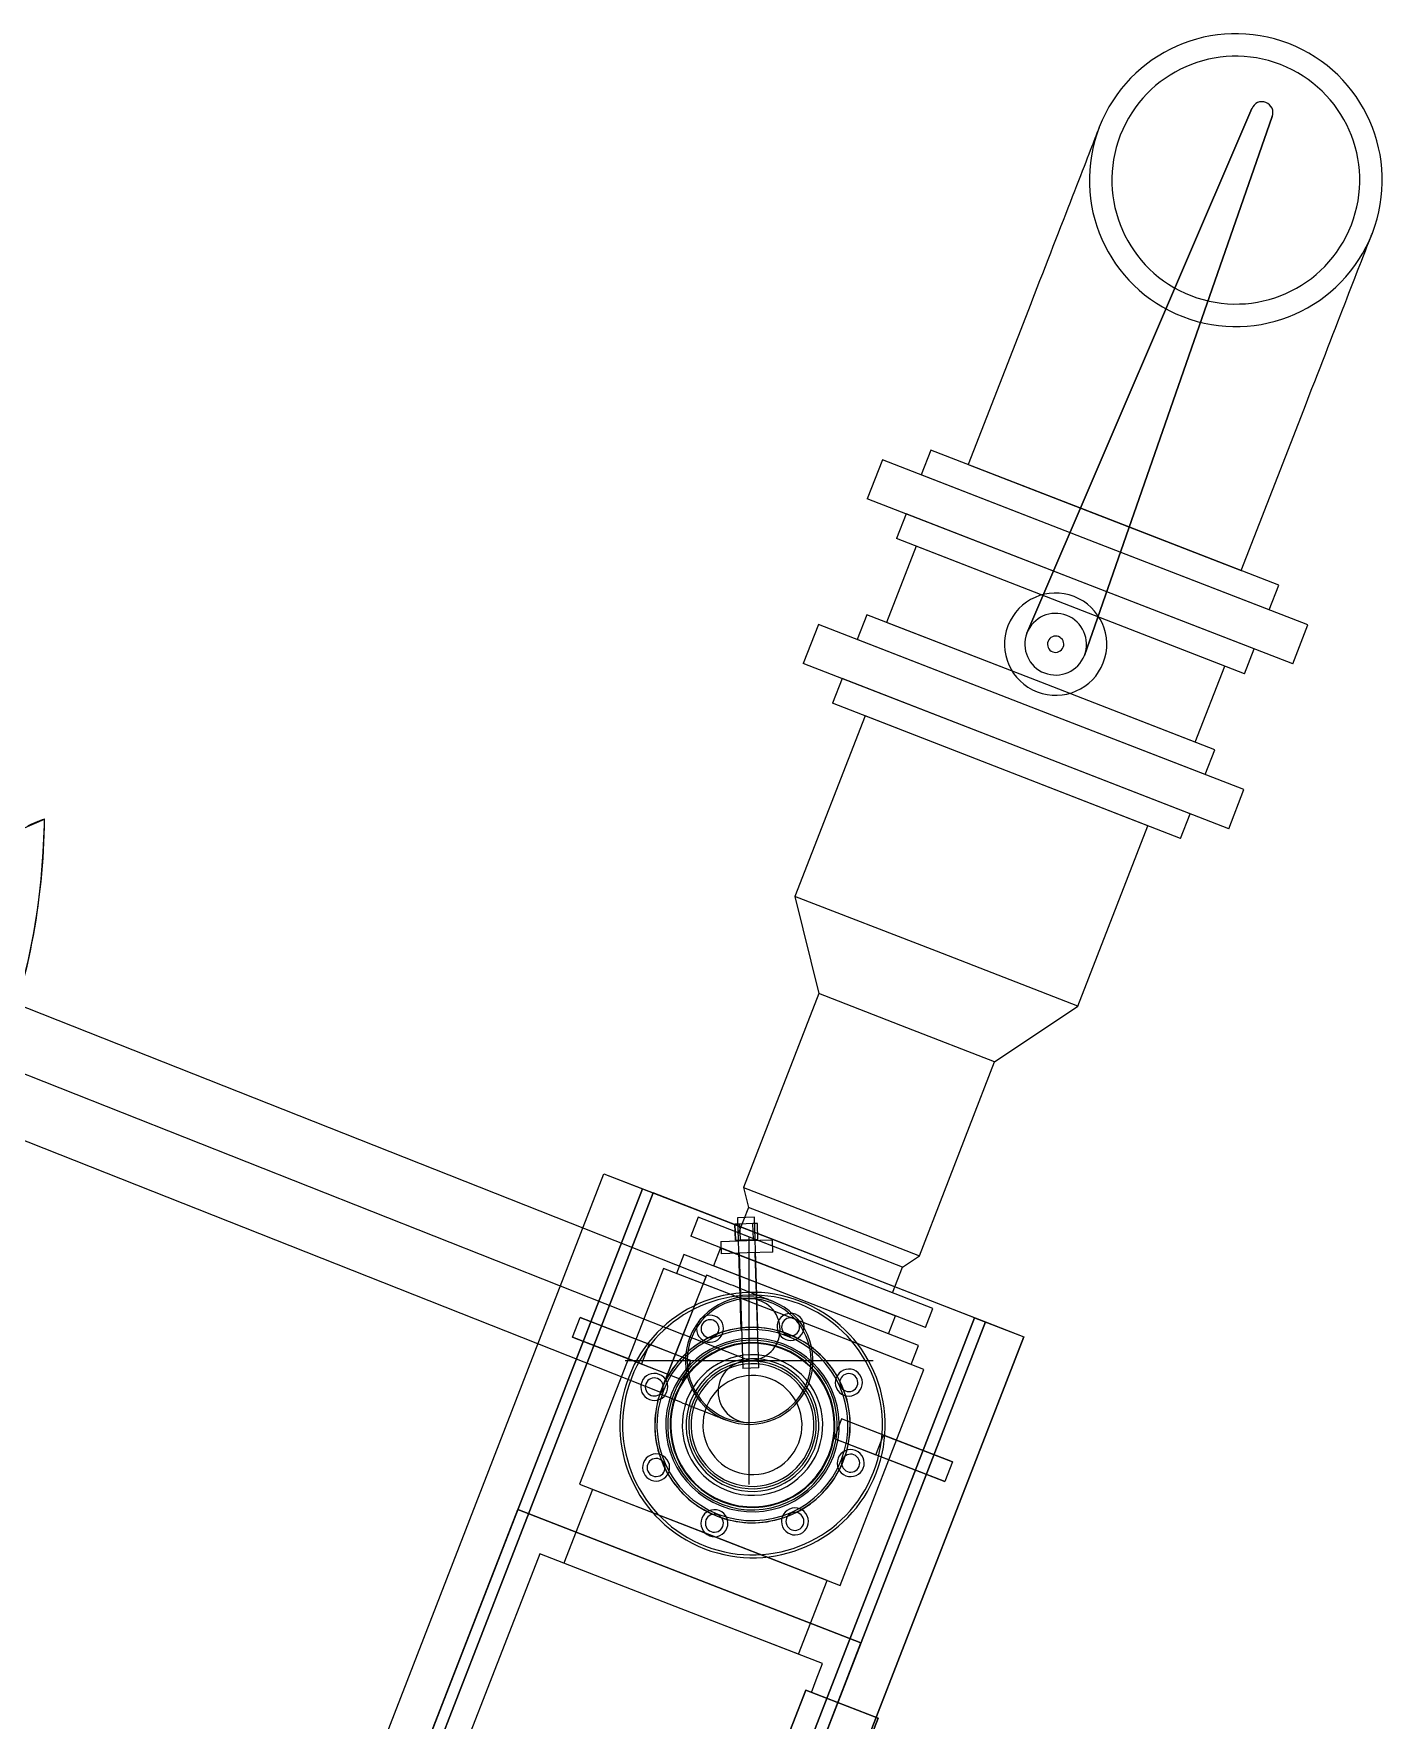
# Model space of a CAD drawing. Header units: metres. Extents: x -207 to 292, y -187 to 169.
# Drawn here: x -99.948 to -98.75, y -57.022 to -55.524 of the extents above; entities that cross this region are included whole.
import ezdxf

# ---------------------------------------------------------------- set-up
doc = ezdxf.new("R2010")
doc.units = ezdxf.units.M
for name, color, linetype, lineweight in [('M-EQPM', 7, 'Continuous', 9), ('P-PIPE', 7, 'Continuous', 9), ('P-PIPE-CNTR', 7, 'Continuous', 9)]:
    doc.layers.add(name, color=color, linetype=linetype, lineweight=lineweight)

# ---------------------------------------------------------------- blocks, each defined once
blk = doc.blocks.new('M_Tanque Conico - M_Tanque Conico-2178119-PLANTA EMPLAZAMIENTO ACTUALIZADO')
at = {"layer": 'M-EQPM'}
blk.add_line((0.3444, 0), (0.5611, 0.2167), dxfattribs=at)
at = {"layer": 'M-EQPM', "flags": 128}
blk.add_lwpolyline([(0.6015, 0), (0.601, 0.0241), (0.5995, 0.0481), (0.5971, 0.072), (0.5938, 0.0958), (0.5895, 0.1195), (0.5842, 0.143), (0.578, 0.1662), (0.5709, 0.1892), (0.5629, 0.2119), (0.5611, 0.2167)], dxfattribs=at)
at = {"layer": 'M-EQPM'}
blk.add_arc((0, 0), 0.6015, 360, 21.1187, dxfattribs=at)
blk.add_open_spline([(0.5611, 0.2167), (0.5611, 0.2167), (0.5607, 0.2164), (0.5596, 0.2154), (0.5583, 0.2142), (0.5565, 0.2126), (0.5536, 0.2098), (0.5512, 0.2075), (0.5496, 0.2058)], degree=3, knots=[-1, -1, -1, -1, -0.785714, -0.678571, -0.571429, -0.428571, -0.285714, 0, 0, 0, 0], dxfattribs=at)
blk = doc.blocks.new('M_Sistema Bombas-Valvulas - M_Sistema Bombas-Valvulas-2196224-PLANTA EMPLAZAMIENTO ACTUALIZADO')
at = {"layer": 'M-EQPM'}
for p, q in [((-0.6816, 0.2036), (0.1602, 0.2036)), ((-0.6816, 0.2036), (0.1602, 0.2036)), ((0.1602, 0.2036), (0.1602, 0.1569)), ((0.1602, 0.2036), (0.1602, 0.167)), ((0.6838, 0.2026), (0.6466, 0.2026)), ((0.6466, 0), (0.6466, 0.2026)), ((0.6838, 0), (0.6838, 0.2026)), ((0.8407, 0.2026), (0.8035, 0.2026)), ((0.8035, 0), (0.8035, 0.2026)), ((0.8407, 0), (0.8407, 0.2026)), ((-0.6816, 0.167), (0.1602, 0.167)), ((0.1602, 0.167), (-0.6816, 0.167)), ((-0.1453, 0.167), (-0.3529, 0.167)), ((-0.3529, 0.167), (-0.1453, 0.167)), ((-0.1453, -0.1597), (-0.1453, 0.167)), ((-0.1453, 0.167), (-0.1453, -0.1597)), ((0.015, 0.1773), (0.015, 0.0718)), ((0.015, 0.1116), (0.015, 0.1773)), ((0.015, 0.1773), (0.0337, 0.1773)), ((0.0337, 0.0718), (0.0337, 0.1773)), ((0.0337, 0.1773), (0.0337, 0.1116)), ((0.1602, 0.167), (0.1602, -0.1597)), ((0.6466, 0.1657), (0.6231, 0.1657)), ((0.6231, 0), (0.6231, 0.1657)), ((0.6466, 0), (0.6466, 0.1657)), ((0.7074, 0.1657), (0.6838, 0.1657)), ((0.6838, 0), (0.6838, 0.1657)), ((0.7074, 0), (0.7074, 0.1657)), ((0.8035, 0.1657), (0.7799, 0.1657)), ((0.7799, 0), (0.7799, 0.1657)), ((0.8035, 0), (0.8035, 0.1657)), ((0.8643, 0.1657), (0.8407, 0.1657)), ((0.8407, 0), (0.8407, 0.1657)), ((0.8643, 0), (0.8643, 0.1657)), ((0.1602, 0.1569), (-0.6816, 0.1569)), ((-0.6816, 0.1569), (0.1602, 0.1569)), ((0.1602, -0.1493), (0.1602, 0.1569)), ((0.7799, 0.147), (0.7074, 0.147)), ((0.7074, 0), (0.7074, 0.147)), ((0.7799, 0), (0.7799, 0.147)), ((-0.1904, 0.1347), (-0.3724, 0.1347)), ((-0.1749, 0.1347), (-0.1904, 0.1347)), ((-0.1749, 0), (-0.1749, 0.1347)), ((0.1011, 0.124), (-0.1046, 0.124)), ((-0.1046, 0.124), (-0.1046, 0)), ((0.1011, 0), (0.1011, 0.124)), ((0.4512, 0.1347), (0.3784, 0.0837)), ((0.6231, 0.1347), (0.4512, 0.1347)), ((0.4512, 0), (0.4512, 0.1347)), ((0.6231, 0), (0.6231, 0.1347)), ((1.0175, 0.13), (0.8643, 0.13)), ((0.8643, 0.13), (0.8643, -0.13)), ((0.8643, 0.13), (0.8643, -0.13)), ((-0.1046, 0.1117), (-0.1749, 0.1117)), ((-0.1749, 0), (-0.1749, 0.1117)), ((-0.1046, 0), (-0.1046, 0.1117)), ((0.0337, 0.1116), (0.015, 0.1116)), ((0.015, 0.1116), (0.015, 0.0718)), ((0.0337, 0.0718), (0.0337, 0.1116)), ((0.1192, 0.1117), (0.1011, 0.1117)), ((0.1011, 0), (0.1011, 0.1117)), ((0.1192, 0), (0.1192, 0.1117)), ((0.1545, 0.1117), (0.1364, 0.1117)), ((0.1364, 0), (0.1364, 0.1117)), ((0.1545, 0), (0.1545, 0.1117)), ((0.1668, 0.079), (0.0751, 0.0401)), ((0.1364, 0.0833), (0.1192, 0.0833)), ((0.1192, 0), (0.1192, 0.0833)), ((0.1419, 0.0851), (0.1318, 0.0809)), ((0.1408, 0.0598), (0.1318, 0.0809)), ((0.1364, 0.0833), (0.1364, 0)), ((0.1419, 0.0851), (0.1509, 0.064)), ((0.1607, 0.0791), (0.1476, 0.0735)), ((0.1476, 0.0735), (0.1607, 0.0791)), ((0.1622, 0.0753), (0.1492, 0.0698)), ((0.1622, 0.0753), (0.1607, 0.0791)), ((0.1685, 0.0607), (0.1607, 0.0791)), ((0.1669, 0.0644), (0.1622, 0.0753)), ((0.1727, 0.0651), (0.1668, 0.079)), ((0.1727, 0.0651), (0.1668, 0.079)), ((0.1938, 0.0837), (0.1789, 0.0733)), ((0.3784, 0.0837), (0.1938, 0.0837)), ((0.1938, 0.0837), (0.1938, 0)), ((0.3784, 0), (0.3784, 0.0837)), ((0.015, 0.0718), (0.0337, 0.0718)), ((0.015, 0.0718), (0.0337, 0.0718)), ((0.138, 0.0663), (0.0437, 0.0263)), ((0.081, 0.0262), (0.1727, 0.0651)), ((0.1408, 0.0598), (0.138, 0.0663)), ((0.1476, 0.0735), (0.1554, 0.0551)), ((0.1476, 0.0735), (0.1492, 0.0698)), ((0.1492, 0.0698), (0.1538, 0.0588)), ((0.1509, 0.064), (0.1598, 0.043)), ((0.1538, 0.0588), (0.1669, 0.0644)), ((0.1789, 0.0733), (0.1545, 0.0733)), ((0.1545, 0), (0.1545, 0.0733)), ((0.1554, 0.0551), (0.1685, 0.0607)), ((0.1554, 0.0551), (0.1685, 0.0607)), ((0.1685, 0.0607), (0.1669, 0.0644)), ((0.1789, 0), (0.1789, 0.0733)), ((0.0493, 0.0132), (0.1436, 0.0532)), ((0.1497, 0.0387), (0.1408, 0.0598)), ((0.1436, 0.0532), (0.1408, 0.0598)), ((0.1538, 0.0588), (0.1554, 0.0551)), ((0.0751, 0.0401), (0.081, 0.0262)), ((0.0751, 0.0401), (0.081, 0.0262)), ((0.1497, 0.0387), (0.1598, 0.043)), ((0.0465, 0.0197), (0.0437, 0.0263)), ((0.0493, 0.0132), (0.0465, 0.0197)), ((1.25, 0.0097), (0.7437, 0.0274)), ((0.7437, 0.0274), (1.25, 0.0097)), ((-0.1749, -0.1117), (-0.1749, 0)), ((-0.1749, -0.1347), (-0.1749, 0)), ((-0.1046, 0), (-0.1046, -0.124)), ((-0.1046, -0.1117), (-0.1046, 0)), ((0.1011, -0.1117), (0.1011, 0)), ((0.1011, -0.124), (0.1011, 0)), ((0.1192, -0.0833), (0.1192, 0)), ((0.1192, -0.1117), (0.1192, 0)), ((0.1364, 0), (0.1364, -0.0833)), ((0.1364, -0.1117), (0.1364, 0)), ((0.1545, -0.1117), (0.1545, 0)), ((0.1545, -0.0733), (0.1545, 0)), ((0.1789, -0.0733), (0.1789, 0)), ((0.1938, 0), (0.1938, -0.0837)), ((0.3784, -0.0837), (0.3784, 0)), ((0.4512, -0.1347), (0.4512, 0)), ((0.6231, -0.1657), (0.6231, 0)), ((0.6231, -0.1347), (0.6231, 0)), ((0.6466, -0.2026), (0.6466, 0)), ((0.6466, -0.1657), (0.6466, 0)), ((0.6838, -0.1657), (0.6838, 0)), ((0.6838, -0.2026), (0.6838, 0)), ((0.7074, -0.147), (0.7074, 0)), ((0.7074, -0.1657), (0.7074, 0)), ((0.7799, -0.1657), (0.7799, 0)), ((0.7799, -0.147), (0.7799, 0)), ((0.8035, -0.2026), (0.8035, 0)), ((0.8035, -0.1657), (0.8035, 0)), ((0.8407, -0.1657), (0.8407, 0)), ((0.8407, -0.2026), (0.8407, 0)), ((0.8643, -0.1657), (0.8643, 0)), ((0.7437, -0.0274), (1.25, -0.0097)), ((1.25, -0.0097), (0.7437, -0.0274)), ((0.0337, -0.0718), (0.015, -0.0718)), ((0.015, -0.0718), (0.015, -0.1116)), ((0.015, -0.0718), (0.015, -0.1773)), ((0.0337, -0.0718), (0.015, -0.0718)), ((0.0337, -0.1116), (0.0337, -0.0718)), ((0.0337, -0.1773), (0.0337, -0.0718)), ((0.1545, -0.0733), (0.1789, -0.0733)), ((0.1789, -0.0733), (0.1938, -0.0837)), ((0.1192, -0.0833), (0.1364, -0.0833)), ((0.1938, -0.0837), (0.3784, -0.0837)), ((0.3784, -0.0837), (0.4512, -0.1347)), ((-0.1749, -0.1117), (-0.1046, -0.1117)), ((0.015, -0.1116), (0.0337, -0.1116)), ((0.015, -0.1773), (0.015, -0.1116)), ((0.0337, -0.1116), (0.0337, -0.1773)), ((0.1011, -0.1117), (0.1192, -0.1117)), ((0.1364, -0.1117), (0.1545, -0.1117)), ((-0.3569, -0.1293), (-0.2023, -0.1293)), ((-0.2023, -0.1293), (-0.3569, -0.1293)), ((-0.2023, -0.1293), (-0.3569, -0.1293)), ((-0.3569, -0.1293), (-0.2023, -0.1293)), ((-0.2023, -0.1347), (-0.2023, -0.1293)), ((-0.2023, -0.1982), (-0.2023, -0.1293)), ((-0.2023, -0.1293), (-0.2023, -0.1982)), ((-0.2023, -0.1347), (-0.1904, -0.1347)), ((-0.1904, -0.1347), (-0.1749, -0.1347)), ((-0.1046, -0.124), (0.1011, -0.124)), ((0.4512, -0.1347), (0.6231, -0.1347)), ((0.8643, -0.13), (1.0175, -0.13)), ((-0.6816, -0.1493), (0.1602, -0.1493)), ((0.1602, -0.1493), (-0.6816, -0.1493)), ((0.1602, -0.1493), (0.1602, -0.1963)), ((0.7074, -0.147), (0.7799, -0.147)), ((0.1602, -0.1597), (-0.6816, -0.1597)), ((-0.6816, -0.1597), (0.1602, -0.1597)), ((-0.1453, -0.1597), (-0.3529, -0.1597)), ((-0.3529, -0.1597), (-0.1453, -0.1597)), ((0.1602, -0.1597), (0.1602, -0.1963)), ((0.0337, -0.1773), (0.015, -0.1773)), ((0.6231, -0.1657), (0.6466, -0.1657)), ((0.6838, -0.1657), (0.7074, -0.1657)), ((0.7799, -0.1657), (0.8035, -0.1657)), ((0.8407, -0.1657), (0.8643, -0.1657)), ((0.1602, -0.1963), (-0.6816, -0.1963)), ((-0.6816, -0.1963), (0.1602, -0.1963)), ((-0.2023, -0.1982), (-0.3569, -0.1982)), ((-0.3569, -0.1982), (-0.2023, -0.1982)), ((0.6466, -0.2026), (0.6838, -0.2026)), ((0.8035, -0.2026), (0.8407, -0.2026))]:
    blk.add_line(p, q, dxfattribs=at)
at = {"layer": 'M-EQPM', "flags": 128}
for points in [[(1.1857, 0.13), (1.1855, 0.13), (1.1851, 0.13), (1.1844, 0.13), (1.1835, 0.13), (1.1823, 0.13), (1.1808, 0.13), (1.1791, 0.13), (1.1771, 0.13), (1.1749, 0.13), (1.1724, 0.13), (1.1696, 0.13), (1.1667, 0.13), (1.1634, 0.13), (1.16, 0.13), (1.1563, 0.13), (1.1524, 0.13), (1.1483, 0.13), (1.1439, 0.13), (1.1394, 0.13), (1.1347, 0.13), (1.1297, 0.13), (1.1246, 0.13), (1.1194, 0.13), (1.1139, 0.13), (1.1084, 0.13), (1.1026, 0.13), (1.0968, 0.13), (1.0908, 0.13), (1.0847, 0.13), (1.0784, 0.13), (1.0721, 0.13), (1.0657, 0.13), (1.0592, 0.13), (1.0527, 0.13), (1.0461, 0.13), (1.0394, 0.13), (1.0328, 0.13), (1.0261, 0.13), (1.0193, 0.13), (1.0175, 0.13)], [(0.0868, 0), (0.0867, 0.0035), (0.0865, 0.0069), (0.0861, 0.0104), (0.0857, 0.0138), (0.085, 0.0172), (0.0843, 0.0206), (0.0834, 0.024), (0.0824, 0.0273), (0.0812, 0.0306), (0.0799, 0.0338), (0.0785, 0.037), (0.077, 0.0401), (0.0753, 0.0431), (0.0735, 0.0461), (0.0716, 0.049), (0.0696, 0.0518), (0.0675, 0.0546), (0.0652, 0.0572), (0.0629, 0.0598), (0.0605, 0.0622), (0.0579, 0.0646), (0.0553, 0.0669), (0.0526, 0.069), (0.0498, 0.0711), (0.0469, 0.073), (0.0439, 0.0748), (0.0409, 0.0765), (0.0378, 0.0781), (0.0347, 0.0795), (0.0314, 0.0809), (0.0282, 0.0821), (0.0249, 0.0831), (0.0215, 0.0841), (0.0182, 0.0848), (0.0147, 0.0855), (0.0113, 0.086), (0.0079, 0.0864), (0.0044, 0.0867), (0.0009, 0.0868), (-0.0025, 0.0867), (-0.006, 0.0866), (-0.0095, 0.0863), (-0.0129, 0.0858), (-0.0163, 0.0852), (-0.0197, 0.0845), (-0.0231, 0.0836), (-0.0264, 0.0827), (-0.0297, 0.0815), (-0.0329, 0.0803), (-0.0361, 0.0789), (-0.0392, 0.0774), (-0.0423, 0.0758), (-0.0453, 0.074), (-0.0482, 0.0721), (-0.0511, 0.0702), (-0.0538, 0.0681), (-0.0565, 0.0658), (-0.0591, 0.0635), (-0.0616, 0.0611), (-0.064, 0.0586), (-0.0663, 0.056), (-0.0685, 0.0533), (-0.0705, 0.0505), (-0.0725, 0.0477), (-0.0744, 0.0447), (-0.0761, 0.0417), (-0.0777, 0.0386), (-0.0792, 0.0355), (-0.0805, 0.0323), (-0.0818, 0.0291), (-0.0829, 0.0258), (-0.0838, 0.0224), (-0.0846, 0.0191), (-0.0853, 0.0157), (-0.0859, 0.0122), (-0.0863, 0.0088), (-0.0866, 0.0053), (-0.0867, 0.0019), (-0.0868, 0)], [(-0.0868, 0), (-0.0867, -0.0035), (-0.0865, -0.0069), (-0.0861, -0.0104), (-0.0857, -0.0138), (-0.085, -0.0172), (-0.0843, -0.0206), (-0.0834, -0.024), (-0.0824, -0.0273), (-0.0812, -0.0306), (-0.0799, -0.0338), (-0.0785, -0.037), (-0.077, -0.0401), (-0.0753, -0.0431), (-0.0735, -0.0461), (-0.0716, -0.049), (-0.0696, -0.0518), (-0.0675, -0.0546), (-0.0652, -0.0572), (-0.0629, -0.0598), (-0.0605, -0.0622), (-0.0579, -0.0646), (-0.0553, -0.0669), (-0.0526, -0.069), (-0.0498, -0.0711), (-0.0469, -0.073), (-0.0439, -0.0748), (-0.0409, -0.0765), (-0.0378, -0.0781), (-0.0347, -0.0795), (-0.0314, -0.0809), (-0.0282, -0.0821), (-0.0249, -0.0831), (-0.0215, -0.0841), (-0.0182, -0.0848), (-0.0147, -0.0855), (-0.0113, -0.086), (-0.0079, -0.0864), (-0.0044, -0.0867), (-0.0009, -0.0868), (0.0025, -0.0867), (0.006, -0.0866), (0.0095, -0.0863), (0.0129, -0.0858), (0.0163, -0.0852), (0.0197, -0.0845), (0.0231, -0.0836), (0.0264, -0.0827), (0.0297, -0.0815), (0.0329, -0.0803), (0.0361, -0.0789), (0.0392, -0.0774), (0.0423, -0.0758), (0.0453, -0.074), (0.0482, -0.0721), (0.0511, -0.0702), (0.0538, -0.0681), (0.0565, -0.0658), (0.0591, -0.0635), (0.0616, -0.0611), (0.064, -0.0586), (0.0663, -0.056), (0.0685, -0.0533), (0.0705, -0.0505), (0.0725, -0.0477), (0.0744, -0.0447), (0.0761, -0.0417), (0.0777, -0.0386), (0.0792, -0.0355), (0.0805, -0.0323), (0.0818, -0.0291), (0.0829, -0.0258), (0.0838, -0.0224), (0.0846, -0.0191), (0.0853, -0.0157), (0.0859, -0.0122), (0.0863, -0.0088), (0.0866, -0.0053), (0.0867, -0.0019), (0.0868, 0)], [(1.0175, -0.13), (1.0242, -0.13), (1.031, -0.13), (1.0376, -0.13), (1.0443, -0.13), (1.0509, -0.13), (1.0575, -0.13), (1.064, -0.13), (1.0704, -0.13), (1.0767, -0.13), (1.083, -0.13), (1.0891, -0.13), (1.0952, -0.13), (1.1011, -0.13), (1.1068, -0.13), (1.1125, -0.13), (1.1179, -0.13), (1.1232, -0.13), (1.1284, -0.13), (1.1333, -0.13), (1.1381, -0.13), (1.1427, -0.13), (1.1471, -0.13), (1.1513, -0.13), (1.1553, -0.13), (1.159, -0.13), (1.1625, -0.13), (1.1658, -0.13), (1.1689, -0.13), (1.1717, -0.13), (1.1742, -0.13), (1.1765, -0.13), (1.1786, -0.13), (1.1804, -0.13), (1.1819, -0.13), (1.1832, -0.13), (1.1842, -0.13), (1.185, -0.13), (1.1854, -0.13), (1.1856, -0.13)]]:
    blk.add_lwpolyline(points, dxfattribs=at)
at = {"layer": 'M-EQPM'}
for centre, radius, start, end in [((1.1857, 0), 0.13, 90, 270), ((1.1857, 0), 0.13, 270, 90), ((0, 0), 0.1178, 0, 180), ((0, 0), 0.1178, 0, 180), ((0, 0), 0.1178, 0, 180), ((0, 0), 0.1178, 0, 180), ((0, 0), 0.1178, 0, 180), ((0, 0), 0.1178, 0, 180), ((0, 0), 0.1178, 360, 180), ((0, 0), 0.1178, 360, 180), ((0, 0), 0.1153, 0, 180), ((0, 0), 0.1153, 0, 180), ((0, 0), 0.1153, 360, 180), ((0, 0), 0.1153, 360, 180), ((0, 0.0935), 0.012, 90, 270), ((0, 0.0935), 0.012, 90, 270), ((0, 0.0935), 0.012, 90, 270), ((0, 0.0935), 0.012, 90, 270), ((0, 0.0935), 0.012, 90, 270), ((0, 0.0935), 0.012, 90, 270), ((0, 0.0935), 0.012, 90, 270), ((0, 0.0935), 0.012, 90, 270), ((0, 0.0935), 0.012, 90, 270), ((0, 0.0935), 0.012, 90, 270), ((0, 0.0935), 0.012, 90, 270), ((0, 0.0935), 0.012, 90, 270), ((0, 0.0935), 0.012, 270, 90), ((0, 0.0935), 0.012, 270, 90), ((0, 0.0935), 0.012, 270, 90), ((0, 0.0935), 0.012, 270, 90), ((0, 0.0935), 0.012, 270, 90), ((0, 0.0935), 0.012, 270, 90), ((0, 0.0935), 0.012, 270, 90), ((0, 0.0935), 0.012, 270, 90), ((0, 0.0935), 0.012, 270, 90), ((0, 0.0935), 0.012, 270, 90), ((0, 0.0935), 0.012, 270, 90), ((0, 0.0935), 0.012, 270, 90), ((1.1857, 0), 0.11, 0, 180), ((1.1857, 0), 0.11, 0, 180), ((0, 0.0935), 0.008, 90, 270), ((0, 0.0935), 0.008, 90, 270), ((0, 0.0935), 0.008, 90, 270), ((0, 0.0935), 0.008, 90, 270), ((0, 0.0935), 0.008, 90, 270), ((0, 0.0935), 0.008, 90, 270), ((0, 0.0935), 0.008, 90, 270), ((0, 0.0935), 0.008, 90, 270), ((0, 0.0935), 0.008, 90, 270), ((0, 0.0935), 0.008, 90, 270), ((0, 0.0935), 0.008, 90, 270), ((0, 0.0935), 0.008, 90, 270), ((0, 0.0935), 0.008, 90, 270), ((0, 0.0935), 0.008, 90, 270), ((0, 0.0935), 0.008, 90, 270), ((0, 0.0935), 0.008, 90, 270), ((0, 0.0935), 0.008, 90, 270), ((0, 0.0935), 0.008, 90, 270), ((0, 0.0935), 0.008, 270, 90), ((0, 0.0935), 0.008, 270, 90), ((0, 0.0935), 0.008, 270, 90), ((0, 0.0935), 0.008, 270, 90), ((0, 0.0935), 0.008, 270, 90), ((0, 0.0935), 0.008, 270, 90), ((0, 0.0935), 0.008, 270, 90), ((0, 0.0935), 0.008, 270, 90), ((0, 0.0935), 0.008, 270, 90), ((0, 0.0935), 0.008, 270, 90), ((0, 0.0935), 0.008, 270, 90), ((0, 0.0935), 0.008, 270, 90), ((0, 0.0935), 0.008, 270, 90), ((0, 0.0935), 0.008, 270, 90), ((0, 0.0935), 0.008, 270, 90), ((0, 0.0935), 0.008, 270, 90), ((0, 0.0935), 0.008, 270, 90), ((0, 0.0935), 0.008, 270, 90), ((0, 0), 0.0867, 0, 180), ((0, 0), 0.0867, 360, 180), ((0, 0), 0.0867, 360, 180), ((0, 0), 0.0867, 360, 180), ((0, 0), 0.0848, 0, 180), ((0, 0), 0.0848, 0, 180), ((0, 0), 0.0848, 360, 180), ((0, 0), 0.0848, 360, 180), ((0, 0), 0.077, 360, 180), ((0, 0), 0.077, 0, 180), ((0, 0), 0.0753, 0, 180), ((0, 0), 0.0753, 360, 180), ((-0.0661, 0.0661), 0.012, 315, 135), ((-0.0661, 0.0661), 0.012, 315, 135), ((-0.0661, 0.0661), 0.012, 315, 135), ((-0.0661, 0.0661), 0.012, 315, 135), ((-0.0661, 0.0661), 0.012, 315, 135), ((-0.0661, 0.0661), 0.012, 315, 135), ((-0.0661, 0.0661), 0.012, 315, 135), ((-0.0661, 0.0661), 0.012, 315, 135), ((-0.0661, 0.0661), 0.012, 315, 135), ((-0.0661, 0.0661), 0.012, 315, 135), ((-0.0661, 0.0661), 0.012, 315, 135), ((-0.0661, 0.0661), 0.012, 315, 135), ((0.0661, 0.0661), 0.012, 45, 225), ((0.0661, 0.0661), 0.012, 45, 225), ((0.0661, 0.0661), 0.012, 45, 225), ((0.0661, 0.0661), 0.012, 45, 225), ((0.0661, 0.0661), 0.012, 45, 225), ((0.0661, 0.0661), 0.012, 45, 225), ((0.0661, 0.0661), 0.012, 45, 225), ((0.0661, 0.0661), 0.012, 45, 225), ((0.0661, 0.0661), 0.012, 45, 225), ((0.0661, 0.0661), 0.012, 45, 225), ((0.0661, 0.0661), 0.012, 45, 225), ((0.0661, 0.0661), 0.012, 45, 225), ((-0.0661, 0.0661), 0.012, 135, 315), ((-0.0661, 0.0661), 0.012, 135, 315), ((-0.0661, 0.0661), 0.012, 135, 315), ((-0.0661, 0.0661), 0.012, 135, 315), ((-0.0661, 0.0661), 0.012, 135, 315), ((-0.0661, 0.0661), 0.012, 135, 315), ((-0.0661, 0.0661), 0.012, 135, 315), ((-0.0661, 0.0661), 0.012, 135, 315), ((-0.0661, 0.0661), 0.012, 135, 315), ((-0.0661, 0.0661), 0.012, 135, 315), ((-0.0661, 0.0661), 0.012, 135, 315), ((-0.0661, 0.0661), 0.012, 135, 315), ((-0.0661, 0.0661), 0.008, 135, 315), ((-0.0661, 0.0661), 0.008, 135, 315), ((-0.0661, 0.0661), 0.008, 135, 315), ((-0.0661, 0.0661), 0.008, 135, 315), ((-0.0661, 0.0661), 0.008, 135, 315), ((-0.0661, 0.0661), 0.008, 135, 315), ((-0.0661, 0.0661), 0.008, 135, 315), ((-0.0661, 0.0661), 0.008, 135, 315), ((-0.0661, 0.0661), 0.008, 135, 315), ((-0.0661, 0.0661), 0.008, 135, 315), ((-0.0661, 0.0661), 0.008, 135, 315), ((-0.0661, 0.0661), 0.008, 135, 315), ((-0.0661, 0.0661), 0.008, 135, 315), ((-0.0661, 0.0661), 0.008, 135, 315), ((-0.0661, 0.0661), 0.008, 135, 315), ((-0.0661, 0.0661), 0.008, 135, 315), ((-0.0661, 0.0661), 0.008, 135, 315), ((-0.0661, 0.0661), 0.008, 135, 315), ((0, 0), 0.0732, 0, 180), ((0, 0), 0.0732, 0, 180), ((0, 0), 0.0732, 0, 180), ((0, 0), 0.0732, 0, 180), ((0, 0), 0.0732, 360, 180), ((0, 0), 0.0732, 0, 180), ((0, 0), 0.0726, 0, 180), ((0, 0), 0.0726, 360, 180), ((-0.0661, 0.0661), 0.008, 315, 135), ((-0.0661, 0.0661), 0.008, 315, 135), ((-0.0661, 0.0661), 0.008, 315, 135), ((-0.0661, 0.0661), 0.008, 315, 135), ((-0.0661, 0.0661), 0.008, 315, 135), ((-0.0661, 0.0661), 0.008, 315, 135), ((-0.0661, 0.0661), 0.008, 315, 135), ((-0.0661, 0.0661), 0.008, 315, 135), ((-0.0661, 0.0661), 0.008, 315, 135), ((-0.0661, 0.0661), 0.008, 315, 135), ((-0.0661, 0.0661), 0.008, 315, 135), ((-0.0661, 0.0661), 0.008, 315, 135), ((-0.0661, 0.0661), 0.008, 315, 135), ((-0.0661, 0.0661), 0.008, 315, 135), ((-0.0661, 0.0661), 0.008, 315, 135), ((-0.0661, 0.0661), 0.008, 315, 135), ((-0.0661, 0.0661), 0.008, 315, 135), ((-0.0661, 0.0661), 0.008, 315, 135), ((0, 0), 0.0624, 360, 180), ((0, 0), 0.0624, 360, 180), ((0, 0), 0.0624, 360, 180), ((0, 0), 0.0624, 360, 180), ((0, 0), 0.0624, 360, 180), ((0, 0), 0.0624, 360, 180), ((0.0661, 0.0661), 0.012, 225, 45), ((0.0661, 0.0661), 0.012, 225, 45), ((0.0661, 0.0661), 0.012, 225, 45), ((0.0661, 0.0661), 0.012, 225, 45), ((0.0661, 0.0661), 0.012, 225, 45), ((0.0661, 0.0661), 0.012, 225, 45), ((0.0661, 0.0661), 0.012, 225, 45), ((0.0661, 0.0661), 0.012, 225, 45), ((0.0661, 0.0661), 0.012, 225, 45), ((0.0661, 0.0661), 0.012, 225, 45), ((0.0661, 0.0661), 0.012, 225, 45), ((0.0661, 0.0661), 0.012, 225, 45), ((0.0661, 0.0661), 0.008, 45, 225), ((0.0661, 0.0661), 0.008, 45, 225), ((0.0661, 0.0661), 0.008, 45, 225), ((0.0661, 0.0661), 0.008, 45, 225), ((0.0661, 0.0661), 0.008, 45, 225), ((0.0661, 0.0661), 0.008, 45, 225), ((0.0661, 0.0661), 0.008, 45, 225), ((0.0661, 0.0661), 0.008, 45, 225), ((0.0661, 0.0661), 0.008, 45, 225), ((0.0661, 0.0661), 0.008, 45, 225), ((0.0661, 0.0661), 0.008, 45, 225), ((0.0661, 0.0661), 0.008, 45, 225), ((0.0661, 0.0661), 0.008, 45, 225), ((0.0661, 0.0661), 0.008, 45, 225), ((0.0661, 0.0661), 0.008, 45, 225), ((0.0661, 0.0661), 0.008, 45, 225), ((0.0661, 0.0661), 0.008, 45, 225), ((0.0661, 0.0661), 0.008, 45, 225), ((0.0661, 0.0661), 0.008, 225, 45), ((0.0661, 0.0661), 0.008, 225, 45), ((0.0661, 0.0661), 0.008, 225, 45), ((0.0661, 0.0661), 0.008, 225, 45), ((0.0661, 0.0661), 0.008, 225, 45), ((0.0661, 0.0661), 0.008, 225, 45), ((0.0661, 0.0661), 0.008, 225, 45), ((0.0661, 0.0661), 0.008, 225, 45), ((0.0661, 0.0661), 0.008, 225, 45), ((0.0661, 0.0661), 0.008, 225, 45), ((0.0661, 0.0661), 0.008, 225, 45), ((0.0661, 0.0661), 0.008, 225, 45), ((0.0661, 0.0661), 0.008, 225, 45), ((0.0661, 0.0661), 0.008, 225, 45), ((0.0661, 0.0661), 0.008, 225, 45), ((0.0661, 0.0661), 0.008, 225, 45), ((0.0661, 0.0661), 0.008, 225, 45), ((0.0661, 0.0661), 0.008, 225, 45), ((0, 0), 0.0589, 0, 180), ((0, 0), 0.0589, 0, 180), ((0, 0), 0.0566, 360, 180), ((0, 0), 0.0545, 360, 180), ((0, 0), 0.0545, 360, 180), ((0.7437, 0), 0.0454, 360, 180), ((0.7437, 0), 0.0454, 360, 180), ((0, 0), 0.044, 360, 180), ((0, 0), 0.044, 360, 180), ((0, 0), 0.044, 360, 180), ((0, 0), 0.044, 360, 180), ((0.7437, 0), 0.0274, 90, 270), ((0.7437, 0), 0.0274, 90, 270), ((0.7437, 0), 0.0274, 360, 180), ((0.7437, 0), 0.0274, 360, 180), ((0, 0), 0.1178, 180, 0), ((0, 0), 0.1178, 180, 0), ((0, 0), 0.1178, 180, 0), ((0, 0), 0.1178, 180, 0), ((0, 0), 0.1178, 180, 0), ((0, 0), 0.1178, 180, 0), ((0, 0), 0.1178, 180, 360), ((0, 0), 0.1178, 180, 360), ((0, 0), 0.1153, 180, 0), ((0, 0), 0.1153, 180, 0), ((0, 0), 0.1153, 180, 360), ((0, 0), 0.1153, 180, 360), ((-0.0935, 0), 0.012, 0, 180), ((-0.0935, 0), 0.012, 0, 180), ((-0.0935, 0), 0.012, 0, 180), ((-0.0935, 0), 0.012, 0, 180), ((-0.0935, 0), 0.012, 0, 180), ((-0.0935, 0), 0.012, 0, 180), ((-0.0935, 0), 0.012, 0, 180), ((-0.0935, 0), 0.012, 0, 180), ((-0.0935, 0), 0.012, 0, 180), ((-0.0935, 0), 0.012, 0, 180), ((-0.0935, 0), 0.012, 0, 180), ((-0.0935, 0), 0.012, 0, 180), ((-0.0935, 0), 0.008, 0, 180), ((-0.0935, 0), 0.008, 0, 180), ((-0.0935, 0), 0.008, 0, 180), ((-0.0935, 0), 0.008, 0, 180), ((-0.0935, 0), 0.008, 360, 180), ((-0.0935, 0), 0.008, 0, 180), ((-0.0935, 0), 0.008, 0, 180), ((-0.0935, 0), 0.008, 0, 180), ((-0.0935, 0), 0.008, 0, 180), ((-0.0935, 0), 0.008, 0, 180), ((-0.0935, 0), 0.008, 360, 180), ((-0.0935, 0), 0.008, 0, 180), ((-0.0935, 0), 0.008, 0, 180), ((-0.0935, 0), 0.008, 360, 180), ((-0.0935, 0), 0.008, 0, 180), ((-0.0935, 0), 0.008, 0, 180), ((-0.0935, 0), 0.008, 360, 180), ((-0.0935, 0), 0.008, 0, 180), ((-0.0935, 0), 0.008, 180, 0), ((-0.0935, 0), 0.008, 180, 0), ((-0.0935, 0), 0.008, 180, 0), ((-0.0935, 0), 0.008, 180, 0), ((-0.0935, 0), 0.008, 180, 360), ((-0.0935, 0), 0.008, 180, 0), ((-0.0935, 0), 0.008, 180, 0), ((-0.0935, 0), 0.008, 180, 0), ((-0.0935, 0), 0.008, 180, 0), ((-0.0935, 0), 0.008, 180, 0), ((-0.0935, 0), 0.008, 180, 360), ((-0.0935, 0), 0.008, 180, 0), ((-0.0935, 0), 0.008, 180, 0), ((-0.0935, 0), 0.008, 180, 360), ((-0.0935, 0), 0.008, 180, 0), ((-0.0935, 0), 0.008, 180, 0), ((-0.0935, 0), 0.008, 180, 0), ((-0.0935, 0), 0.008, 180, 360), ((0, 0), 0.0867, 180, 0), ((0, 0), 0.0867, 180, 360), ((0, 0), 0.0867, 180, 360), ((0, 0), 0.0867, 180, 360), ((0, 0), 0.0848, 180, 0), ((0, 0), 0.0848, 180, 0), ((0, 0), 0.0848, 180, 360), ((0, 0), 0.0848, 180, 360), ((0, 0), 0.077, 180, 360), ((0, 0), 0.077, 180, 0), ((0, 0), 0.0753, 180, 0), ((0, 0), 0.0753, 180, 360), ((0, 0), 0.0732, 180, 0), ((0, 0), 0.0732, 180, 0), ((0, 0), 0.0732, 180, 0), ((0, 0), 0.0732, 180, 0), ((0, 0), 0.0732, 180, 360), ((0, 0), 0.0732, 180, 0), ((0, 0), 0.0726, 180, 0), ((0, 0), 0.0726, 180, 360), ((0, 0), 0.0624, 180, 360), ((0, 0), 0.0624, 180, 360), ((0, 0), 0.0624, 180, 360), ((0, 0), 0.0624, 180, 360), ((0, 0), 0.0624, 180, 360), ((0, 0), 0.0624, 180, 360), ((0, 0), 0.0589, 180, 0), ((0, 0), 0.0589, 180, 0), ((0, 0), 0.0566, 180, 360), ((0, 0), 0.0545, 180, 360), ((0, 0), 0.0545, 180, 360), ((0, 0), 0.044, 180, 360), ((0, 0), 0.044, 180, 360), ((0, 0), 0.044, 180, 360), ((0, 0), 0.044, 180, 360), ((0.0935, 0), 0.012, 360, 180), ((0.0935, 0), 0.012, 0, 180), ((0.0935, 0), 0.012, 360, 180), ((0.0935, 0), 0.012, 0, 180), ((0.0935, 0), 0.012, 360, 180), ((0.0935, 0), 0.012, 0, 180), ((0.0935, 0), 0.012, 360, 180), ((0.0935, 0), 0.012, 0, 180), ((0.0935, 0), 0.012, 0, 180), ((0.0935, 0), 0.012, 360, 180), ((0.0935, 0), 0.012, 0, 180), ((0.0935, 0), 0.012, 360, 180), ((0.0935, 0), 0.012, 180, 360), ((0.0935, 0), 0.012, 180, 360), ((0.0935, 0), 0.012, 180, 360), ((0.0935, 0), 0.012, 180, 360), ((0.0935, 0), 0.012, 180, 360), ((0.0935, 0), 0.012, 180, 360), ((0.0935, 0), 0.012, 180, 360), ((0.0935, 0), 0.012, 180, 360), ((0.0935, 0), 0.012, 180, 360), ((0.0935, 0), 0.012, 180, 360), ((0.0935, 0), 0.012, 180, 360), ((0.0935, 0), 0.012, 180, 360), ((0.0935, 0), 0.008, 0, 180), ((0.0935, 0), 0.008, 0, 180), ((0.0935, 0), 0.008, 0, 180), ((0.0935, 0), 0.008, 0, 180), ((0.0935, 0), 0.008, 360, 180), ((0.0935, 0), 0.008, 0, 180), ((0.0935, 0), 0.008, 0, 180), ((0.0935, 0), 0.008, 0, 180), ((0.0935, 0), 0.008, 0, 180), ((0.0935, 0), 0.008, 0, 180), ((0.0935, 0), 0.008, 360, 180), ((0.0935, 0), 0.008, 0, 180), ((0.0935, 0), 0.008, 0, 180), ((0.0935, 0), 0.008, 0, 180), ((0.0935, 0), 0.008, 360, 180), ((0.0935, 0), 0.008, 0, 180), ((0.0935, 0), 0.008, 0, 180), ((0.0935, 0), 0.008, 0, 180), ((0.0935, 0), 0.008, 180, 360), ((0.0935, 0), 0.008, 180, 360), ((0.0935, 0), 0.008, 180, 360), ((0.0935, 0), 0.008, 180, 360), ((0.0935, 0), 0.008, 180, 360), ((0.0935, 0), 0.008, 180, 360), ((0.0935, 0), 0.008, 180, 360), ((0.0935, 0), 0.008, 180, 360), ((0.0935, 0), 0.008, 180, 360), ((0.0935, 0), 0.008, 180, 360), ((0.0935, 0), 0.008, 180, 360), ((0.0935, 0), 0.008, 180, 360), ((0.0935, 0), 0.008, 180, 360), ((0.0935, 0), 0.008, 180, 360), ((0.0935, 0), 0.008, 180, 360), ((0.0935, 0), 0.008, 180, 360), ((0.0935, 0), 0.008, 180, 360), ((0.0935, 0), 0.008, 180, 360), ((0.7437, 0), 0.0454, 180, 360), ((0.7437, 0), 0.0454, 180, 360), ((0.7437, 0), 0.0274, 180, 360), ((0.7437, 0), 0.0274, 180, 360), ((0.7437, 0), 0.00723, 0, 180), ((0.7437, 0), 0.00723, 360, 180), ((0.7437, 0), 0.00723, 180, 0), ((0.7437, 0), 0.00723, 180, 360), ((1.1857, 0), 0.11, 180, 360), ((1.1857, 0), 0.11, 180, 360), ((1.25, 0), 0.00969, 270, 90), ((1.25, 0), 0.00969, 270, 90), ((-0.0935, 0), 0.012, 180, 0), ((-0.0935, 0), 0.012, 180, 0), ((-0.0935, 0), 0.012, 180, 0), ((-0.0935, 0), 0.012, 180, 0), ((-0.0935, 0), 0.012, 180, 0), ((-0.0935, 0), 0.012, 180, 0), ((-0.0935, 0), 0.012, 180, 0), ((-0.0935, 0), 0.012, 180, 0), ((-0.0935, 0), 0.012, 180, 0), ((-0.0935, 0), 0.012, 180, 0), ((-0.0935, 0), 0.012, 180, 0), ((-0.0935, 0), 0.012, 180, 0), ((-0.0661, -0.0661), 0.012, 45, 225), ((-0.0661, -0.0661), 0.012, 45, 225), ((-0.0661, -0.0661), 0.012, 45, 225), ((-0.0661, -0.0661), 0.012, 45, 225), ((-0.0661, -0.0661), 0.012, 45, 225), ((-0.0661, -0.0661), 0.012, 45, 225), ((-0.0661, -0.0661), 0.012, 45, 225), ((-0.0661, -0.0661), 0.012, 45, 225), ((-0.0661, -0.0661), 0.012, 45, 225), ((-0.0661, -0.0661), 0.012, 45, 225), ((-0.0661, -0.0661), 0.012, 45, 225), ((-0.0661, -0.0661), 0.012, 45, 225), ((-0.0661, -0.0661), 0.012, 225, 45), ((-0.0661, -0.0661), 0.012, 225, 45), ((-0.0661, -0.0661), 0.012, 225, 45), ((-0.0661, -0.0661), 0.012, 225, 45), ((-0.0661, -0.0661), 0.012, 225, 45), ((-0.0661, -0.0661), 0.012, 225, 45), ((-0.0661, -0.0661), 0.012, 225, 45), ((-0.0661, -0.0661), 0.012, 225, 45), ((-0.0661, -0.0661), 0.012, 225, 45), ((-0.0661, -0.0661), 0.012, 225, 45), ((-0.0661, -0.0661), 0.012, 225, 45), ((-0.0661, -0.0661), 0.012, 225, 45), ((-0.0661, -0.0661), 0.008, 45, 225), ((-0.0661, -0.0661), 0.008, 45, 225), ((-0.0661, -0.0661), 0.008, 45, 225), ((-0.0661, -0.0661), 0.008, 45, 225), ((-0.0661, -0.0661), 0.008, 45, 225), ((-0.0661, -0.0661), 0.008, 45, 225), ((-0.0661, -0.0661), 0.008, 45, 225), ((-0.0661, -0.0661), 0.008, 45, 225), ((-0.0661, -0.0661), 0.008, 45, 225), ((-0.0661, -0.0661), 0.008, 45, 225), ((-0.0661, -0.0661), 0.008, 45, 225), ((-0.0661, -0.0661), 0.008, 45, 225), ((-0.0661, -0.0661), 0.008, 45, 225), ((-0.0661, -0.0661), 0.008, 45, 225), ((-0.0661, -0.0661), 0.008, 45, 225), ((-0.0661, -0.0661), 0.008, 45, 225), ((-0.0661, -0.0661), 0.008, 45, 225), ((-0.0661, -0.0661), 0.008, 45, 225), ((0.0661, -0.0661), 0.012, 135, 315), ((0.0661, -0.0661), 0.012, 135, 315), ((0.0661, -0.0661), 0.012, 135, 315), ((0.0661, -0.0661), 0.012, 135, 315), ((0.0661, -0.0661), 0.012, 135, 315), ((0.0661, -0.0661), 0.012, 135, 315), ((0.0661, -0.0661), 0.012, 135, 315), ((0.0661, -0.0661), 0.012, 135, 315), ((0.0661, -0.0661), 0.012, 135, 315), ((0.0661, -0.0661), 0.012, 135, 315), ((0.0661, -0.0661), 0.012, 135, 315), ((0.0661, -0.0661), 0.012, 135, 315), ((0.0661, -0.0661), 0.012, 315, 135), ((0.0661, -0.0661), 0.012, 315, 135), ((0.0661, -0.0661), 0.012, 315, 135), ((0.0661, -0.0661), 0.012, 315, 135), ((0.0661, -0.0661), 0.012, 315, 135), ((0.0661, -0.0661), 0.012, 315, 135), ((0.0661, -0.0661), 0.012, 315, 135), ((0.0661, -0.0661), 0.012, 315, 135), ((0.0661, -0.0661), 0.012, 315, 135), ((0.0661, -0.0661), 0.012, 315, 135), ((0.0661, -0.0661), 0.012, 315, 135), ((0.0661, -0.0661), 0.012, 315, 135), ((0.0661, -0.0661), 0.008, 315, 135), ((0.0661, -0.0661), 0.008, 315, 135), ((0.0661, -0.0661), 0.008, 315, 135), ((0.0661, -0.0661), 0.008, 315, 135), ((0.0661, -0.0661), 0.008, 315, 135), ((0.0661, -0.0661), 0.008, 315, 135), ((0.0661, -0.0661), 0.008, 315, 135), ((0.0661, -0.0661), 0.008, 315, 135), ((0.0661, -0.0661), 0.008, 315, 135), ((0.0661, -0.0661), 0.008, 315, 135), ((0.0661, -0.0661), 0.008, 315, 135), ((0.0661, -0.0661), 0.008, 315, 135), ((0.0661, -0.0661), 0.008, 315, 135), ((0.0661, -0.0661), 0.008, 315, 135), ((0.0661, -0.0661), 0.008, 315, 135), ((0.0661, -0.0661), 0.008, 315, 135), ((0.0661, -0.0661), 0.008, 315, 135), ((0.0661, -0.0661), 0.008, 315, 135), ((-0.0661, -0.0661), 0.008, 225, 45), ((-0.0661, -0.0661), 0.008, 225, 45), ((-0.0661, -0.0661), 0.008, 225, 45), ((-0.0661, -0.0661), 0.008, 225, 45), ((-0.0661, -0.0661), 0.008, 225, 45), ((-0.0661, -0.0661), 0.008, 225, 45), ((-0.0661, -0.0661), 0.008, 225, 45), ((-0.0661, -0.0661), 0.008, 225, 45), ((-0.0661, -0.0661), 0.008, 225, 45), ((-0.0661, -0.0661), 0.008, 225, 45), ((-0.0661, -0.0661), 0.008, 225, 45), ((-0.0661, -0.0661), 0.008, 225, 45), ((-0.0661, -0.0661), 0.008, 225, 45), ((-0.0661, -0.0661), 0.008, 225, 45), ((-0.0661, -0.0661), 0.008, 225, 45), ((-0.0661, -0.0661), 0.008, 225, 45), ((-0.0661, -0.0661), 0.008, 225, 45), ((-0.0661, -0.0661), 0.008, 225, 45), ((0.0661, -0.0661), 0.008, 135, 315), ((0.0661, -0.0661), 0.008, 135, 315), ((0.0661, -0.0661), 0.008, 135, 315), ((0.0661, -0.0661), 0.008, 135, 315), ((0.0661, -0.0661), 0.008, 135, 315), ((0.0661, -0.0661), 0.008, 135, 315), ((0.0661, -0.0661), 0.008, 135, 315), ((0.0661, -0.0661), 0.008, 135, 315), ((0.0661, -0.0661), 0.008, 135, 315), ((0.0661, -0.0661), 0.008, 135, 315), ((0.0661, -0.0661), 0.008, 135, 315), ((0.0661, -0.0661), 0.008, 135, 315), ((0.0661, -0.0661), 0.008, 135, 315), ((0.0661, -0.0661), 0.008, 135, 315), ((0.0661, -0.0661), 0.008, 135, 315), ((0.0661, -0.0661), 0.008, 135, 315), ((0.0661, -0.0661), 0.008, 135, 315), ((0.0661, -0.0661), 0.008, 135, 315), ((0, -0.0935), 0.012, 90, 270), ((0, -0.0935), 0.012, 90, 270), ((0, -0.0935), 0.012, 90, 270), ((0, -0.0935), 0.012, 90, 270), ((0, -0.0935), 0.012, 90, 270), ((0, -0.0935), 0.012, 90, 270), ((0, -0.0935), 0.012, 90, 270), ((0, -0.0935), 0.012, 90, 270), ((0, -0.0935), 0.012, 90, 270), ((0, -0.0935), 0.012, 90, 270), ((0, -0.0935), 0.012, 90, 270), ((0, -0.0935), 0.012, 90, 270), ((0, -0.0935), 0.008, 90, 270), ((0, -0.0935), 0.008, 90, 270), ((0, -0.0935), 0.008, 90, 270), ((0, -0.0935), 0.008, 90, 270), ((0, -0.0935), 0.008, 90, 270), ((0, -0.0935), 0.008, 90, 270), ((0, -0.0935), 0.008, 90, 270), ((0, -0.0935), 0.008, 90, 270), ((0, -0.0935), 0.008, 90, 270), ((0, -0.0935), 0.008, 90, 270), ((0, -0.0935), 0.008, 90, 270), ((0, -0.0935), 0.008, 90, 270), ((0, -0.0935), 0.008, 90, 270), ((0, -0.0935), 0.008, 90, 270), ((0, -0.0935), 0.008, 90, 270), ((0, -0.0935), 0.008, 90, 270), ((0, -0.0935), 0.008, 90, 270), ((0, -0.0935), 0.008, 90, 270), ((0, -0.0935), 0.012, 270, 90), ((0, -0.0935), 0.012, 270, 90), ((0, -0.0935), 0.012, 270, 90), ((0, -0.0935), 0.012, 270, 90), ((0, -0.0935), 0.012, 270, 90), ((0, -0.0935), 0.012, 270, 90), ((0, -0.0935), 0.012, 270, 90), ((0, -0.0935), 0.012, 270, 90), ((0, -0.0935), 0.012, 270, 90), ((0, -0.0935), 0.012, 270, 90), ((0, -0.0935), 0.012, 270, 90), ((0, -0.0935), 0.012, 270, 90), ((0, -0.0935), 0.008, 270, 90), ((0, -0.0935), 0.008, 270, 90), ((0, -0.0935), 0.008, 270, 90), ((0, -0.0935), 0.008, 270, 90), ((0, -0.0935), 0.008, 270, 90), ((0, -0.0935), 0.008, 270, 90), ((0, -0.0935), 0.008, 270, 90), ((0, -0.0935), 0.008, 270, 90), ((0, -0.0935), 0.008, 270, 90), ((0, -0.0935), 0.008, 270, 90), ((0, -0.0935), 0.008, 270, 90), ((0, -0.0935), 0.008, 270, 90), ((0, -0.0935), 0.008, 270, 90), ((0, -0.0935), 0.008, 270, 90), ((0, -0.0935), 0.008, 270, 90), ((0, -0.0935), 0.008, 270, 90), ((0, -0.0935), 0.008, 270, 90), ((0, -0.0935), 0.008, 270, 90)]:
    blk.add_arc(centre, radius, start, end, dxfattribs=at)
blk = doc.blocks.new('M_Elbow - Generic - Standard-V6-PLANTA EMPLAZAMIENTO ACTUALIZADO')
at = {"layer": 'P-PIPE', "color": 150, "true_color": 0x007dff}
for p, q in [((-44.6481, -78.1248), (-44.6702, -78.1769)), ((-44.6702, -78.1769), (-44.6923, -78.229))]:
    blk.add_line(p, q, dxfattribs=at)
at = {"layer": 'P-PIPE', "color": 150, "true_color": 0x007dff, "flags": 128}
for points in [[(-44.5901, -78.1494), (-44.5902, -78.1494), (-44.5903, -78.1493), (-44.5905, -78.1492), (-44.5909, -78.1491), (-44.5913, -78.1489), (-44.5918, -78.1487), (-44.5924, -78.1485), (-44.5931, -78.1482), (-44.5938, -78.1478), (-44.5947, -78.1475), (-44.5956, -78.1471), (-44.5967, -78.1466), (-44.5978, -78.1462), (-44.599, -78.1457), (-44.6002, -78.1451), (-44.6016, -78.1445), (-44.603, -78.1439), (-44.6045, -78.1433), (-44.6061, -78.1426), (-44.6077, -78.142), (-44.6094, -78.1412), (-44.6111, -78.1405), (-44.613, -78.1397), (-44.6148, -78.1389), (-44.6167, -78.1381), (-44.6187, -78.1373), (-44.6207, -78.1364), (-44.6228, -78.1355), (-44.6249, -78.1346), (-44.6271, -78.1337), (-44.6292, -78.1328), (-44.6314, -78.1319), (-44.6337, -78.1309), (-44.6359, -78.13), (-44.6382, -78.129), (-44.6405, -78.128), (-44.6428, -78.1271), (-44.6451, -78.1261), (-44.6474, -78.1251), (-44.6481, -78.1248)], [(-44.6923, -78.229), (-44.69, -78.23), (-44.6876, -78.231), (-44.6853, -78.2319), (-44.683, -78.2329), (-44.6808, -78.2339), (-44.6785, -78.2348), (-44.6763, -78.2358), (-44.674, -78.2367), (-44.6719, -78.2377), (-44.6697, -78.2386), (-44.6676, -78.2395), (-44.6655, -78.2404), (-44.6635, -78.2412), (-44.6615, -78.2421), (-44.6596, -78.2429), (-44.6577, -78.2437), (-44.6558, -78.2445), (-44.6541, -78.2452), (-44.6524, -78.2459), (-44.6507, -78.2466), (-44.6491, -78.2473), (-44.6476, -78.248), (-44.6462, -78.2486), (-44.6448, -78.2491), (-44.6435, -78.2497), (-44.6423, -78.2502), (-44.6412, -78.2507), (-44.6401, -78.2511), (-44.6392, -78.2515), (-44.6383, -78.2519), (-44.6375, -78.2523), (-44.6368, -78.2526), (-44.6362, -78.2528), (-44.6356, -78.253), (-44.6352, -78.2532), (-44.6348, -78.2534), (-44.6346, -78.2535), (-44.6344, -78.2536), (-44.6343, -78.2536)]]:
    blk.add_lwpolyline(points, dxfattribs=at)
at = {"layer": 'P-PIPE', "color": 150, "true_color": 0x007dff}
for start, end in [(337, 157), (157, 337)]:
    blk.add_arc((-44.6122, -78.2015), 0.0566, start, end, dxfattribs=at)
blk = doc.blocks.new('YADRAN_LASQUEMAS_ARQ_MO_002_TERRAZAS_rvt-1-PLANTA EMPLAZAMIENTO ACTUALIZADO')
at = {"layer": 'P-PIPE', "color": 150, "true_color": 0x007dff}
for p, q in [((-99.3507, -56.6281), (-100.4608, -56.1888)), ((-100.5013, -56.2911), (-99.3912, -56.7304)), ((-99.371, -56.6792), (-99.3507, -56.6281)), ((-99.371, -56.6792), (-99.3507, -56.6281)), ((-99.3912, -56.7304), (-99.371, -56.6792)), ((-99.3912, -56.7304), (-99.371, -56.6792))]:
    blk.add_line(p, q, dxfattribs=at)
for centre, radius, start, end in [((-99.3125, -56.7025), 0.055, 0, 180), ((-99.3125, -56.675), 0.0275, 270, 90), ((-99.3125, -56.7025), 0.055, 180, 0), ((-99.3125, -56.73), 0.0275, 90, 270)]:
    blk.add_arc(centre, radius, start, end, dxfattribs=at)
at = {"layer": 'P-PIPE-CNTR', "color": 150, "true_color": 0x007dff}
for p, q in [((-100.481, -56.24), (-99.371, -56.6792)), ((-100.481, -56.24), (-99.371, -56.6792)), ((-99.3125, -56.8125), (-99.3125, -56.5925)), ((-99.3125, -56.7025), (-99.371, -56.6793)), ((-99.4225, -56.7025), (-99.2025, -56.7025))]:
    blk.add_line(p, q, dxfattribs=at)
at = {"layer": 'M-EQPM', "lineweight": 9}
for name, p, rotation in [('M_Tanque Conico - M_Tanque Conico-2178119-PLANTA EMPLAZAMIENTO ACTUALIZADO', (-100.5395, -56.2168), 338.4099999999997), ('M_Sistema Bombas-Valvulas - M_Sistema Bombas-Valvulas-2196224-PLANTA EMPLAZAMIENTO ACTUALIZADO', (-99.3095, -56.7597), 68.78542538567156)]:
    blk.add_blockref(name, p, dxfattribs=dict(at, rotation=rotation))
at = {"layer": 'P-PIPE', "lineweight": 9, "rotation": 1.409999999997726}
blk.add_blockref('M_Elbow - Generic - Standard-V6-PLANTA EMPLAZAMIENTO ACTUALIZADO', (-56.638, 22.5731), dxfattribs=at)

msp = doc.modelspace()

# ---------------------------------------------------------------- block references
at = {"lineweight": 5}
msp.add_blockref('YADRAN_LASQUEMAS_ARQ_MO_002_TERRAZAS_rvt-1-PLANTA EMPLAZAMIENTO ACTUALIZADO', (0, 0), dxfattribs=at)

doc.saveas('drawing.dxf')
